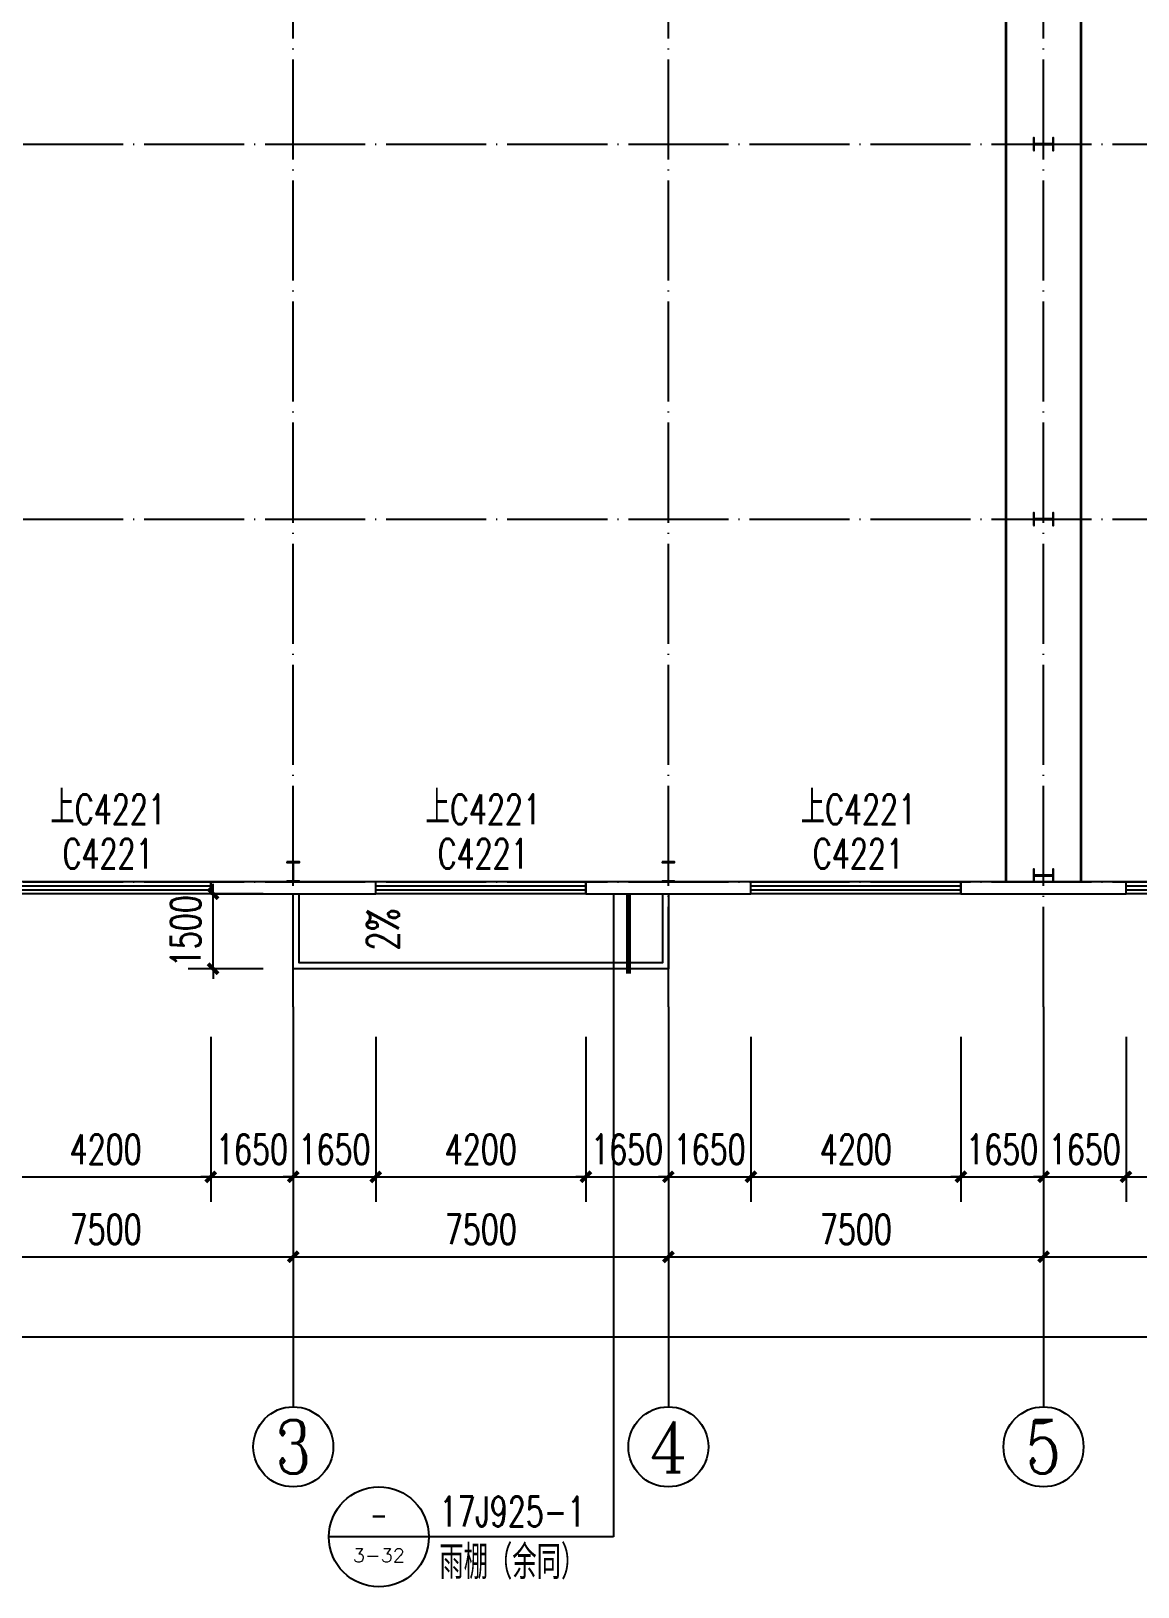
# Model space of a CAD drawing. Extents: x 14095202 to 14511487, y -1430609 to -90420.
# Drawn here: x 14411846 to 14433974, y -564520 to -533411 of the extents above; entities that cross this region are included whole.
import ezdxf
from ezdxf.enums import TextEntityAlignment as Align

# ---------------------------------------------------------------- set-up
doc = ezdxf.new("R2010")
doc.units = 0
doc.header["$LTSCALE"] = 1000
doc.header["$MEASUREMENT"] = 0
doc.linetypes.add('DASH', pattern=[0.35, 0.25, -0.1])
doc.linetypes.add('DOTE', pattern=[2.42, 2, -0.2, 0.02, -0.2])
for name, color, linetype in [('AXIS', 3, 'Continuous'), ('AXIS_TEXT', 7, 'Continuous'), ('COLUMN', 2, 'Continuous'), ('DIM_IDEN', 3, 'Continuous'), ('DIM_SYMB', 3, 'Continuous'), ('DOTE', 1, 'DOTE'), ('PUB_DIM', 3, 'Continuous'), ('PUB_TEXT', 7, 'Continuous'), ('WALL-PARAPET', 6, 'Continuous'), ('WINDOW', 4, 'Continuous'), ('WINDOW_TEXT', 7, 'Continuous')]:
    doc.layers.add(name, color=color, linetype=linetype)
doc.styles.add('_TCH_AXIS', font='COMPLEX', dxfattribs={"bigfont": 'GBCBIG'})
doc.styles.add('_TCH_DIM', font='SIMPLEX', dxfattribs={"bigfont": 'GBCBIG'})
doc.styles.add('_TCH_DIM_T3', font='SIMPLEX', dxfattribs={"width": 0.705882, "bigfont": 'GBCBIG'})
doc.styles.add('_TCH_WINDOW', font='SIMPLEX', dxfattribs={"height": 3.5, "bigfont": 'GBCBIG'})
doc.styles.add('COMPLEX', font='COMPLEX')
doc.dimstyles.new('_TCH_ARCH&&200', dxfattribs={"dimtxt": 595, "dimasz": 200, "dimexe": 500, "dimexo": 600, "dimgap": 252.5, "dimtad": 1, "dimdec": 0, "dimzin": 0, "dimdsep": 46, "dimtxsty": '_TCH_DIM_T3', "dimblk": 'ARCHTICK', "dimcen": 0.09, "dimclrt": 7, "dimazin": 2, "dimtfac": 1, "dimtdec": 0, "dimtix": 1, "dimtmove": 2, "dimatfit": 3, "dimfxl": 0, "dimtolj": 1, "dimtzin": 0, "dimarcsym": 0})

# ---------------------------------------------------------------- blocks, each defined once
blk = doc.blocks.new('A$C797E1D2B')
at = {"layer": 'COLUMN'}
h = blk.add_hatch(color=256, dxfattribs=at)
h.paths.add_polyline_path([(125, 400), (250, 400), (250, 388), (130, 388), (130, 200), (125, 200)])
h.paths.add_polyline_path([(0, 400), (125, 400), (125, 200), (120, 200), (120, 388), (0, 388)])
h.paths.add_polyline_path([(0, 12), (120, 12), (120, 200), (125, 200), (125, 0), (0, 0)])
h.paths.add_polyline_path([(125, 200), (130, 200), (130, 12), (250, 12), (250, 0), (125, 0)])
blk.add_lwpolyline([(250, 0), (250, 12), (130, 12), (130, 388), (250, 388), (250, 400), (0, 400), (0, 388), (120, 388), (120, 12), (0, 12), (0, 0)], close=True, dxfattribs=at)
blk = doc.blocks.new('$TCHSYS$WIN2D')
for p, q in [((-0.5, 0.5), (0.5, 0.5)), ((-0.5, 0.5), (-0.5, -0.5)), ((0.5, 0.5), (0.5, -0.5)), ((0.5, 0.1667), (-0.5, 0.1667)), ((0.5, -0.1667), (-0.5, -0.1667)), ((-0.5, -0.5), (0.5, -0.5))]:
    blk.add_line(p, q)
blk = doc.blocks.new('_AXISO')
blk.add_circle((0, 0), 0.5)
at = {"layer": 'AXIS_TEXT', "style": 'COMPLEX', "width": 1.041667}
blk.add_attdef('A', text='', height=0.56, dxfattribs=at).set_placement((-0.25, -0.28), (0.25, -0.28), align=Align.FIT)
blk = doc.blocks.new('_ArchTick')
at = {"color": 0, "linetype": 'ByBlock', "const_width": 0.4}
blk.add_lwpolyline([(-0.5, -0.5), (0.5, 0.5)], dxfattribs=at)
blk = doc.blocks.new('*D216')
at = {"layer": 'AXIS', "color": 0, "lineweight": -2}
for p, q in [((14401847, -553520), (14401847, -560020)), ((14492327, -553520), (14492327, -560020)), ((14401847, -559520), (14492327, -559520))]:
    blk.add_line(p, q, dxfattribs=at)
at = {"layer": 'Defpoints', "color": 0}
for p in [(14401847, -552920), (14492327, -552920), (14492327, -559520)]:
    blk.add_point(p, dxfattribs=at)
at = {"layer": 'AXIS', "color": 0, "lineweight": -2, "xscale": 200, "yscale": 200, "zscale": 200, "rotation": 180}
blk.add_blockref('_ArchTick', (14401847, -559520), dxfattribs=at)
at = {"layer": 'AXIS', "color": 0, "lineweight": -2, "xscale": 200, "yscale": 200, "zscale": 200}
blk.add_blockref('_ArchTick', (14492327, -559520), dxfattribs=at)
at = {"layer": 'AXIS', "color": 7, "insert": (14447087, -558970), "char_height": 595, "attachment_point": 5, "style": '_TCH_DIM_T3'}
blk.add_mtext('\\A1;90480', dxfattribs=at)
blk = doc.blocks.new('*D219')
at = {"layer": 'AXIS', "color": 0, "lineweight": -2}
for p, q in [((14409587, -553520), (14409587, -558420)), ((14417087, -553520), (14417087, -558420)), ((14409587, -557920), (14417087, -557920))]:
    blk.add_line(p, q, dxfattribs=at)
at = {"layer": 'Defpoints', "color": 0}
for p in [(14409587, -552920), (14417087, -552920), (14417087, -557920)]:
    blk.add_point(p, dxfattribs=at)
at = {"layer": 'AXIS', "color": 0, "lineweight": -2, "xscale": 200, "yscale": 200, "zscale": 200, "rotation": 180}
blk.add_blockref('_ArchTick', (14409587, -557920), dxfattribs=at)
at = {"layer": 'AXIS', "color": 0, "lineweight": -2, "xscale": 200, "yscale": 200, "zscale": 200}
blk.add_blockref('_ArchTick', (14417087, -557920), dxfattribs=at)
at = {"layer": 'AXIS', "color": 7, "insert": (14413337, -557370), "char_height": 595, "attachment_point": 5, "style": '_TCH_DIM_T3'}
blk.add_mtext('\\A1;7500', dxfattribs=at)
blk = doc.blocks.new('*D220')
at = {"layer": 'AXIS', "color": 0, "lineweight": -2}
for p, q in [((14417087, -553520), (14417087, -558420)), ((14424587, -553520), (14424587, -558420)), ((14417087, -557920), (14424587, -557920))]:
    blk.add_line(p, q, dxfattribs=at)
at = {"layer": 'Defpoints', "color": 0}
for p in [(14417087, -552920), (14424587, -552920), (14424587, -557920)]:
    blk.add_point(p, dxfattribs=at)
at = {"layer": 'AXIS', "color": 0, "lineweight": -2, "xscale": 200, "yscale": 200, "zscale": 200, "rotation": 180}
blk.add_blockref('_ArchTick', (14417087, -557920), dxfattribs=at)
at = {"layer": 'AXIS', "color": 0, "lineweight": -2, "xscale": 200, "yscale": 200, "zscale": 200}
blk.add_blockref('_ArchTick', (14424587, -557920), dxfattribs=at)
at = {"layer": 'AXIS', "color": 7, "insert": (14420837, -557370), "char_height": 595, "attachment_point": 5, "style": '_TCH_DIM_T3'}
blk.add_mtext('\\A1;7500', dxfattribs=at)
blk = doc.blocks.new('*D221')
at = {"layer": 'AXIS', "color": 0, "lineweight": -2}
for p, q in [((14424587, -553520), (14424587, -558420)), ((14432087, -553520), (14432087, -558420)), ((14424587, -557920), (14432087, -557920))]:
    blk.add_line(p, q, dxfattribs=at)
at = {"layer": 'Defpoints', "color": 0}
for p in [(14424587, -552920), (14432087, -552920), (14432087, -557920)]:
    blk.add_point(p, dxfattribs=at)
at = {"layer": 'AXIS', "color": 0, "lineweight": -2, "xscale": 200, "yscale": 200, "zscale": 200, "rotation": 180}
blk.add_blockref('_ArchTick', (14424587, -557920), dxfattribs=at)
at = {"layer": 'AXIS', "color": 0, "lineweight": -2, "xscale": 200, "yscale": 200, "zscale": 200}
blk.add_blockref('_ArchTick', (14432087, -557920), dxfattribs=at)
at = {"layer": 'AXIS', "color": 7, "insert": (14428337, -557370), "char_height": 595, "attachment_point": 5, "style": '_TCH_DIM_T3'}
blk.add_mtext('\\A1;7500', dxfattribs=at)
blk = doc.blocks.new('*D222')
at = {"layer": 'AXIS', "color": 0, "lineweight": -2}
for p, q in [((14432087, -553520), (14432087, -558420)), ((14439587, -553520), (14439587, -558420)), ((14432087, -557920), (14439587, -557920))]:
    blk.add_line(p, q, dxfattribs=at)
at = {"layer": 'Defpoints', "color": 0}
for p in [(14432087, -552920), (14439587, -552920), (14439587, -557920)]:
    blk.add_point(p, dxfattribs=at)
at = {"layer": 'AXIS', "color": 0, "lineweight": -2, "xscale": 200, "yscale": 200, "zscale": 200, "rotation": 180}
blk.add_blockref('_ArchTick', (14432087, -557920), dxfattribs=at)
at = {"layer": 'AXIS', "color": 0, "lineweight": -2, "xscale": 200, "yscale": 200, "zscale": 200}
blk.add_blockref('_ArchTick', (14439587, -557920), dxfattribs=at)
at = {"layer": 'AXIS', "color": 7, "insert": (14435837, -557370), "char_height": 595, "attachment_point": 5, "style": '_TCH_DIM_T3'}
blk.add_mtext('\\A1;7500', dxfattribs=at)
blk = doc.blocks.new('*D451')
at = {"layer": 'Defpoints', "color": 0}
for p in [(14415487, -550660), (14417087, -550660), (14417087, -552160)]:
    blk.add_point(p, dxfattribs=at)
at = {"layer": 'PUB_DIM', "color": 0, "lineweight": -2}
for p, q in [((14415487, -550660), (14415487, -550460)), ((14416487, -550660), (14414987, -550660)), ((14415487, -552160), (14415487, -550660)), ((14416487, -552160), (14414987, -552160)), ((14415487, -552160), (14415487, -552360))]:
    blk.add_line(p, q, dxfattribs=at)
at = {"layer": 'PUB_DIM', "color": 0, "lineweight": -2, "xscale": 200, "yscale": 200, "zscale": 200}
for p, rotation in [((14415487, -550660), 270), ((14415487, -552160), 90)]:
    blk.add_blockref('_ArchTick', p, dxfattribs=dict(at, rotation=rotation))
at = {"layer": 'PUB_DIM', "color": 7, "insert": (14414937, -551410), "char_height": 595, "attachment_point": 5, "rotation": 90, "style": '_TCH_DIM_T3'}
blk.add_mtext('\\A1;1500', dxfattribs=at)
blk = doc.blocks.new('*D560')
at = {"layer": 'Defpoints', "color": 0}
for p in [(14411237, -552920), (14415437, -552920), (14415437, -556320)]:
    blk.add_point(p, dxfattribs=at)
at = {"layer": 'PUB_DIM', "color": 0, "lineweight": -2}
for p, q in [((14411237, -553520), (14411237, -556820)), ((14415437, -553520), (14415437, -556820)), ((14411237, -556320), (14415437, -556320))]:
    blk.add_line(p, q, dxfattribs=at)
at = {"layer": 'PUB_DIM', "color": 0, "lineweight": -2, "xscale": 200, "yscale": 200, "zscale": 200, "rotation": 180}
blk.add_blockref('_ArchTick', (14411237, -556320), dxfattribs=at)
at = {"layer": 'PUB_DIM', "color": 0, "lineweight": -2, "xscale": 200, "yscale": 200, "zscale": 200}
blk.add_blockref('_ArchTick', (14415437, -556320), dxfattribs=at)
at = {"layer": 'PUB_DIM', "color": 7, "insert": (14413337, -555770), "char_height": 595, "attachment_point": 5, "style": '_TCH_DIM_T3'}
blk.add_mtext('\\A1;4200', dxfattribs=at)
blk = doc.blocks.new('*D561')
at = {"layer": 'Defpoints', "color": 0}
for p in [(14415437, -552920), (14417087, -552920), (14417087, -556320)]:
    blk.add_point(p, dxfattribs=at)
at = {"layer": 'PUB_DIM', "color": 0, "lineweight": -2}
for p, q in [((14415437, -553520), (14415437, -556820)), ((14417087, -553520), (14417087, -556820)), ((14415437, -556320), (14415237, -556320)), ((14415437, -556320), (14417087, -556320)), ((14417087, -556320), (14417287, -556320))]:
    blk.add_line(p, q, dxfattribs=at)
at = {"layer": 'PUB_DIM', "color": 0, "lineweight": -2, "xscale": 200, "yscale": 200, "zscale": 200}
blk.add_blockref('_ArchTick', (14415437, -556320), dxfattribs=at)
at = {"layer": 'PUB_DIM', "color": 0, "lineweight": -2, "xscale": 200, "yscale": 200, "zscale": 200, "rotation": 180}
blk.add_blockref('_ArchTick', (14417087, -556320), dxfattribs=at)
at = {"layer": 'PUB_DIM', "color": 7, "insert": (14416262, -555770), "char_height": 595, "attachment_point": 5, "style": '_TCH_DIM_T3'}
blk.add_mtext('\\A1;1650', dxfattribs=at)
blk = doc.blocks.new('*D562')
at = {"layer": 'Defpoints', "color": 0}
for p in [(14417087, -552920), (14418737, -552920), (14418737, -556320)]:
    blk.add_point(p, dxfattribs=at)
at = {"layer": 'PUB_DIM', "color": 0, "lineweight": -2}
for p, q in [((14417087, -553520), (14417087, -556820)), ((14418737, -553520), (14418737, -556820)), ((14417087, -556320), (14416887, -556320)), ((14417087, -556320), (14418737, -556320)), ((14418737, -556320), (14418937, -556320))]:
    blk.add_line(p, q, dxfattribs=at)
at = {"layer": 'PUB_DIM', "color": 0, "lineweight": -2, "xscale": 200, "yscale": 200, "zscale": 200}
blk.add_blockref('_ArchTick', (14417087, -556320), dxfattribs=at)
at = {"layer": 'PUB_DIM', "color": 0, "lineweight": -2, "xscale": 200, "yscale": 200, "zscale": 200, "rotation": 180}
blk.add_blockref('_ArchTick', (14418737, -556320), dxfattribs=at)
at = {"layer": 'PUB_DIM', "color": 7, "insert": (14417912, -555770), "char_height": 595, "attachment_point": 5, "style": '_TCH_DIM_T3'}
blk.add_mtext('\\A1;1650', dxfattribs=at)
blk = doc.blocks.new('*D563')
at = {"layer": 'Defpoints', "color": 0}
for p in [(14418737, -552920), (14422937, -552920), (14422937, -556320)]:
    blk.add_point(p, dxfattribs=at)
at = {"layer": 'PUB_DIM', "color": 0, "lineweight": -2}
for p, q in [((14418737, -553520), (14418737, -556820)), ((14422937, -553520), (14422937, -556820)), ((14418737, -556320), (14422937, -556320))]:
    blk.add_line(p, q, dxfattribs=at)
at = {"layer": 'PUB_DIM', "color": 0, "lineweight": -2, "xscale": 200, "yscale": 200, "zscale": 200, "rotation": 180}
blk.add_blockref('_ArchTick', (14418737, -556320), dxfattribs=at)
at = {"layer": 'PUB_DIM', "color": 0, "lineweight": -2, "xscale": 200, "yscale": 200, "zscale": 200}
blk.add_blockref('_ArchTick', (14422937, -556320), dxfattribs=at)
at = {"layer": 'PUB_DIM', "color": 7, "insert": (14420837, -555770), "char_height": 595, "attachment_point": 5, "style": '_TCH_DIM_T3'}
blk.add_mtext('\\A1;4200', dxfattribs=at)
blk = doc.blocks.new('*D564')
at = {"layer": 'Defpoints', "color": 0}
for p in [(14422937, -552920), (14424587, -552920), (14424587, -556320)]:
    blk.add_point(p, dxfattribs=at)
at = {"layer": 'PUB_DIM', "color": 0, "lineweight": -2}
for p, q in [((14422937, -553520), (14422937, -556820)), ((14424587, -553520), (14424587, -556820)), ((14422937, -556320), (14422737, -556320)), ((14422937, -556320), (14424587, -556320)), ((14424587, -556320), (14424787, -556320))]:
    blk.add_line(p, q, dxfattribs=at)
at = {"layer": 'PUB_DIM', "color": 0, "lineweight": -2, "xscale": 200, "yscale": 200, "zscale": 200}
blk.add_blockref('_ArchTick', (14422937, -556320), dxfattribs=at)
at = {"layer": 'PUB_DIM', "color": 0, "lineweight": -2, "xscale": 200, "yscale": 200, "zscale": 200, "rotation": 180}
blk.add_blockref('_ArchTick', (14424587, -556320), dxfattribs=at)
at = {"layer": 'PUB_DIM', "color": 7, "insert": (14423762, -555770), "char_height": 595, "attachment_point": 5, "style": '_TCH_DIM_T3'}
blk.add_mtext('\\A1;1650', dxfattribs=at)
blk = doc.blocks.new('*D565')
at = {"layer": 'Defpoints', "color": 0}
for p in [(14424587, -552920), (14426237, -552920), (14426237, -556320)]:
    blk.add_point(p, dxfattribs=at)
at = {"layer": 'PUB_DIM', "color": 0, "lineweight": -2}
for p, q in [((14424587, -553520), (14424587, -556820)), ((14426237, -553520), (14426237, -556820)), ((14424587, -556320), (14424387, -556320)), ((14424587, -556320), (14426237, -556320)), ((14426237, -556320), (14426437, -556320))]:
    blk.add_line(p, q, dxfattribs=at)
at = {"layer": 'PUB_DIM', "color": 0, "lineweight": -2, "xscale": 200, "yscale": 200, "zscale": 200}
blk.add_blockref('_ArchTick', (14424587, -556320), dxfattribs=at)
at = {"layer": 'PUB_DIM', "color": 0, "lineweight": -2, "xscale": 200, "yscale": 200, "zscale": 200, "rotation": 180}
blk.add_blockref('_ArchTick', (14426237, -556320), dxfattribs=at)
at = {"layer": 'PUB_DIM', "color": 7, "insert": (14425412, -555770), "char_height": 595, "attachment_point": 5, "style": '_TCH_DIM_T3'}
blk.add_mtext('\\A1;1650', dxfattribs=at)
blk = doc.blocks.new('*D566')
at = {"layer": 'Defpoints', "color": 0}
for p in [(14426237, -552920), (14430437, -552920), (14430437, -556320)]:
    blk.add_point(p, dxfattribs=at)
at = {"layer": 'PUB_DIM', "color": 0, "lineweight": -2}
for p, q in [((14426237, -553520), (14426237, -556820)), ((14430437, -553520), (14430437, -556820)), ((14426237, -556320), (14430437, -556320))]:
    blk.add_line(p, q, dxfattribs=at)
at = {"layer": 'PUB_DIM', "color": 0, "lineweight": -2, "xscale": 200, "yscale": 200, "zscale": 200, "rotation": 180}
blk.add_blockref('_ArchTick', (14426237, -556320), dxfattribs=at)
at = {"layer": 'PUB_DIM', "color": 0, "lineweight": -2, "xscale": 200, "yscale": 200, "zscale": 200}
blk.add_blockref('_ArchTick', (14430437, -556320), dxfattribs=at)
at = {"layer": 'PUB_DIM', "color": 7, "insert": (14428337, -555770), "char_height": 595, "attachment_point": 5, "style": '_TCH_DIM_T3'}
blk.add_mtext('\\A1;4200', dxfattribs=at)
blk = doc.blocks.new('*D567')
at = {"layer": 'Defpoints', "color": 0}
for p in [(14430437, -552920), (14432087, -552920), (14432087, -556320)]:
    blk.add_point(p, dxfattribs=at)
at = {"layer": 'PUB_DIM', "color": 0, "lineweight": -2}
for p, q in [((14430437, -553520), (14430437, -556820)), ((14432087, -553520), (14432087, -556820)), ((14430437, -556320), (14430237, -556320)), ((14430437, -556320), (14432087, -556320)), ((14432087, -556320), (14432287, -556320))]:
    blk.add_line(p, q, dxfattribs=at)
at = {"layer": 'PUB_DIM', "color": 0, "lineweight": -2, "xscale": 200, "yscale": 200, "zscale": 200}
blk.add_blockref('_ArchTick', (14430437, -556320), dxfattribs=at)
at = {"layer": 'PUB_DIM', "color": 0, "lineweight": -2, "xscale": 200, "yscale": 200, "zscale": 200, "rotation": 180}
blk.add_blockref('_ArchTick', (14432087, -556320), dxfattribs=at)
at = {"layer": 'PUB_DIM', "color": 7, "insert": (14431262, -555770), "char_height": 595, "attachment_point": 5, "style": '_TCH_DIM_T3'}
blk.add_mtext('\\A1;1650', dxfattribs=at)
blk = doc.blocks.new('*D568')
at = {"layer": 'Defpoints', "color": 0}
for p in [(14432087, -552920), (14433737, -552920), (14433737, -556320)]:
    blk.add_point(p, dxfattribs=at)
at = {"layer": 'PUB_DIM', "color": 0, "lineweight": -2}
for p, q in [((14432087, -553520), (14432087, -556820)), ((14433737, -553520), (14433737, -556820)), ((14432087, -556320), (14431887, -556320)), ((14432087, -556320), (14433737, -556320)), ((14433737, -556320), (14433937, -556320))]:
    blk.add_line(p, q, dxfattribs=at)
at = {"layer": 'PUB_DIM', "color": 0, "lineweight": -2, "xscale": 200, "yscale": 200, "zscale": 200}
blk.add_blockref('_ArchTick', (14432087, -556320), dxfattribs=at)
at = {"layer": 'PUB_DIM', "color": 0, "lineweight": -2, "xscale": 200, "yscale": 200, "zscale": 200, "rotation": 180}
blk.add_blockref('_ArchTick', (14433737, -556320), dxfattribs=at)
at = {"layer": 'PUB_DIM', "color": 7, "insert": (14432912, -555770), "char_height": 595, "attachment_point": 5, "style": '_TCH_DIM_T3'}
blk.add_mtext('\\A1;1650', dxfattribs=at)
blk = doc.blocks.new('*D569')
at = {"layer": 'Defpoints', "color": 0}
for p in [(14433737, -552920), (14437937, -552920), (14437937, -556320)]:
    blk.add_point(p, dxfattribs=at)
at = {"layer": 'PUB_DIM', "color": 0, "lineweight": -2}
for p, q in [((14433737, -553520), (14433737, -556820)), ((14437937, -553520), (14437937, -556820)), ((14433737, -556320), (14437937, -556320))]:
    blk.add_line(p, q, dxfattribs=at)
at = {"layer": 'PUB_DIM', "color": 0, "lineweight": -2, "xscale": 200, "yscale": 200, "zscale": 200, "rotation": 180}
blk.add_blockref('_ArchTick', (14433737, -556320), dxfattribs=at)
at = {"layer": 'PUB_DIM', "color": 0, "lineweight": -2, "xscale": 200, "yscale": 200, "zscale": 200}
blk.add_blockref('_ArchTick', (14437937, -556320), dxfattribs=at)
at = {"layer": 'PUB_DIM', "color": 7, "insert": (14435837, -555770), "char_height": 595, "attachment_point": 5, "style": '_TCH_DIM_T3'}
blk.add_mtext('\\A1;4200', dxfattribs=at)

msp = doc.modelspace()

# ---------------------------------------------------------------- linework, layer by layer
at = {"linetype": 'DASH', "ltscale": 6, "const_width": 50}
for points in [[(14431336.9, -423420.3), (14431336.9, -550420.3)], [(14432836.9, -423420.3), (14432836.9, -550420.3)]]:
    msp.add_lwpolyline(points, dxfattribs=at)
at = {"ltscale": 0.5}
for points in [[(14424586.9, -550660.3), (14424586.9, -552160.3), (14417086.9, -552160.3), (14417086.9, -550660.3)], [(14424466.9, -550660.3), (14424466.9, -552040.3), (14417206.9, -552040.3), (14417206.9, -550660.3)]]:
    msp.add_lwpolyline(points, dxfattribs=at)
at = {"layer": 'AXIS'}
for p, q in [((14417086.9, -552920.3), (14417086.9, -560920.3)), ((14424586.9, -552920.3), (14424586.9, -560920.3)), ((14432086.9, -552920.3), (14432086.9, -560920.3))]:
    msp.add_line(p, q, dxfattribs=at)
at = {"layer": 'DIM_IDEN'}
for p, q in [((14423488.5, -550660.3), (14423488.5, -563520.3)), ((14419799, -563520.3), (14417799, -563520.3)), ((14423488.5, -563520.3), (14419799, -563520.3))]:
    msp.add_line(p, q, dxfattribs=at)
at = {"layer": 'DIM_IDEN', "const_width": 100}
msp.add_lwpolyline([(14423788.5, -550660.3), (14423788.5, -552260.3)], dxfattribs=at)
at = {"layer": 'DIM_IDEN'}
msp.add_circle((14418799, -563520.3), 1000, dxfattribs=at)
at = {"layer": 'DIM_SYMB'}
msp.add_lwpolyline([(14419423.8, -550840.3, 0, 0, 0), (14419423.8, -551490.3, 120, 0, 0), (14419423.8, -551940.3, 0, 0, 0)], format="xyseb", dxfattribs=at)
at = {"layer": 'DOTE'}
for p, q in [((14417086.9, -552920.3), (14417086.9, -420920.3)), ((14424586.9, -552920.3), (14424586.9, -420920.3)), ((14432086.9, -552920.3), (14432086.9, -420920.3)), ((14399586.9, -535670.3), (14494586.9, -535670.3)), ((14399586.9, -543170.3), (14494586.9, -543170.3)), ((14399586.9, -550420.3), (14494586.9, -550420.3))]:
    msp.add_line(p, q, dxfattribs=at)
at = {"layer": 'WALL-PARAPET'}
for p, q in [((14418736.9, -550420.3), (14415436.9, -550420.3)), ((14415436.9, -550420.3), (14415436.9, -550660.3)), ((14418736.9, -550660.3), (14418736.9, -550420.3)), ((14426236.9, -550420.3), (14422936.9, -550420.3)), ((14422936.9, -550420.3), (14422936.9, -550660.3)), ((14426236.9, -550660.3), (14426236.9, -550420.3)), ((14433736.9, -550420.3), (14430436.9, -550420.3)), ((14430436.9, -550420.3), (14430436.9, -550660.3)), ((14433736.9, -550660.3), (14433736.9, -550420.3)), ((14415436.9, -550660.3), (14418736.9, -550660.3)), ((14422936.9, -550660.3), (14426236.9, -550660.3)), ((14430436.9, -550660.3), (14433736.9, -550660.3))]:
    msp.add_line(p, q, dxfattribs=at)

# ---------------------------------------------------------------- block references
for p, rotation in [((14431886.9, -535545.3), 270), ((14431886.9, -543045.3), 270), ((14417211.9, -550020.3), 180), ((14424711.9, -550020.3), 180), ((14431886.9, -550170.3), 270)]:
    msp.add_blockref('A$C797E1D2B', p, dxfattribs=dict(rotation=rotation))
at = {"layer": 'AXIS'}
ref = msp.add_blockref('_AXISO', (14417086.9, -561720.3), dxfattribs=dict(at, xscale=1600, yscale=1600, zscale=1600))
ref.add_attrib('A', '3', dxfattribs={"layer": 'AXIS_TEXT', "ltscale": 0.5, "height": 1065, "style": '_TCH_AXIS'}).set_placement((14416731.8, -562252.9), (14417441.9, -562252.9), align=Align.FIT)
ref = msp.add_blockref('_AXISO', (14424586.9, -561720.3), dxfattribs=dict(at, xscale=1600, yscale=1600, zscale=1600))
ref.add_attrib('A', '4', dxfattribs={"layer": 'AXIS_TEXT', "ltscale": 0.5, "height": 1018.2, "style": '_TCH_AXIS'}).set_placement((14424199, -562229.4), (14424974.7, -562229.4), align=Align.FIT)
ref = msp.add_blockref('_AXISO', (14432086.9, -561720.3), dxfattribs=dict(at, xscale=1600, yscale=1600, zscale=1600))
ref.add_attrib('A', '5', dxfattribs={"layer": 'AXIS_TEXT', "ltscale": 0.5, "height": 1065, "style": '_TCH_AXIS'}).set_placement((14431731.8, -562252.9), (14432441.9, -562252.9), align=Align.FIT)
at = {"layer": 'WINDOW'}
ref = msp.add_blockref('$TCHSYS$WIN2D', (14413336.9, -550540.3), dxfattribs=dict(at, xscale=-4200, yscale=-240, zscale=-4200))
ref.add_attrib('A', 'C4221', (14412476.9, -550158.1), dxfattribs={"layer": 'WINDOW_TEXT', "ltscale": 0.5, "height": 595, "style": '_TCH_WINDOW', "width": 0.705882})
ref = msp.add_blockref('$TCHSYS$WIN2D', (14420836.9, -550540.3), dxfattribs=dict(at, xscale=-4200, yscale=-240, zscale=-4200))
ref.add_attrib('A', 'C4221', (14419976.9, -550158.1), dxfattribs={"layer": 'WINDOW_TEXT', "ltscale": 0.5, "height": 595, "style": '_TCH_WINDOW', "width": 0.705882})
ref = msp.add_blockref('$TCHSYS$WIN2D', (14428336.9, -550540.3), dxfattribs=dict(at, xscale=-4200, yscale=-240, zscale=-4200))
ref.add_attrib('A', 'C4221', (14427476.9, -550158.1), dxfattribs={"layer": 'WINDOW_TEXT', "ltscale": 0.5, "height": 595, "style": '_TCH_WINDOW', "width": 0.705882})
ref = msp.add_blockref('$TCHSYS$WIN2D', (14435836.9, -550540.3), dxfattribs=dict(at, xscale=-4200, yscale=-240, zscale=-4200))
ref.add_attrib('A', 'C4221', (14434976.9, -550158.1), dxfattribs={"layer": 'WINDOW_TEXT', "ltscale": 0.5, "height": 595, "style": '_TCH_WINDOW', "width": 0.705882})

# ---------------------------------------------------------------- texts
at = {"layer": 'PUB_TEXT', "style": '_TCH_DIM', "width": 0.705882}
msp.add_text('2%%%', height=637.5, rotation=90, dxfattribs=at).set_placement((14419198.8, -551797.5))
msp.add_text('17J925-1', height=595, dxfattribs=at).set_placement((14420009, -563310.3))
at = {"layer": 'PUB_TEXT', "style": '_TCH_DIM', "width": 0.777778}
msp.add_text('-', height=522, dxfattribs=at).set_placement((14418625, -563335.3), (14418973, -563335.3), align=Align.FIT)
at = {"layer": 'PUB_TEXT', "style": '_TCH_DIM'}
msp.add_text('雨棚（余同）', height=675.18, dxfattribs=at).set_placement((14420009, -564363.3))
msp.add_text('3-32', height=272.78, dxfattribs=at).set_placement((14418279.4, -564025.8), (14419318.6, -564025.8), align=Align.FIT)
at = {"layer": 'WINDOW_TEXT', "style": '_TCH_WINDOW'}
for p in [(14412231.1, -549270.3), (14419731.1, -549270.3), (14427231.1, -549270.3)]:
    msp.add_text('上', height=675.2, dxfattribs=at).set_placement(p)
at = {"layer": 'WINDOW_TEXT', "style": '_TCH_WINDOW', "width": 0.705882}
for p in [(14412722.6, -549270.3), (14420222.6, -549270.3), (14427722.6, -549270.3)]:
    msp.add_text('C4221', height=595, dxfattribs=at).set_placement(p)

# ---------------------------------------------------------------- dimensions: what is measured, and where the dimension line sits
at = {"layer": 'AXIS'}
for p1, p2, distance, text, picture, middle in [((14401846.9, -552920.3), (14492326.9, -552920.3), -6600, '90480', '*D216', (14447086.9, -558970.3)), ((14409586.9, -552920.3), (14417086.9, -552920.3), -5000, '7500', '*D219', (14413336.9, -557370.3)), ((14417086.9, -552920.3), (14424586.9, -552920.3), -5000, '7500', '*D220', (14420836.9, -557370.3)), ((14424586.9, -552920.3), (14432086.9, -552920.3), -5000, '7500', '*D221', (14428336.9, -557370.3)), ((14432086.9, -552920.3), (14439586.9, -552920.3), -5000, '7500', '*D222', (14435836.9, -557370.3))]:
    dim = msp.add_aligned_dim(p1=p1, p2=p2, distance=distance, text=text, dimstyle='_TCH_ARCH&&200', dxfattribs=at)
    dim.commit()
    dim.dimension.update_dxf_attribs({"geometry": picture, "text_midpoint": middle})
at = {"layer": 'PUB_DIM'}
for p1, p2, distance, text, picture, middle in [((14417086.9, -552160.3), (14417086.9, -550660.3), 1600, '1500', '*D451', (14414936.9, -551410.3)), ((14411236.9, -552920.3), (14415436.9, -552920.3), -3400, '4200', '*D560', (14413336.9, -555770.3)), ((14415436.9, -552920.3), (14417086.9, -552920.3), -3400, '1650', '*D561', (14416261.9, -555770.3)), ((14417086.9, -552920.3), (14418736.9, -552920.3), -3400, '1650', '*D562', (14417911.9, -555770.3)), ((14418736.9, -552920.3), (14422936.9, -552920.3), -3400, '4200', '*D563', (14420836.9, -555770.3)), ((14422936.9, -552920.3), (14424586.9, -552920.3), -3400, '1650', '*D564', (14423761.9, -555770.3)), ((14424586.9, -552920.3), (14426236.9, -552920.3), -3400, '1650', '*D565', (14425411.9, -555770.3)), ((14426236.9, -552920.3), (14430436.9, -552920.3), -3400, '4200', '*D566', (14428336.9, -555770.3)), ((14430436.9, -552920.3), (14432086.9, -552920.3), -3400, '1650', '*D567', (14431261.9, -555770.3)), ((14432086.9, -552920.3), (14433736.9, -552920.3), -3400, '1650', '*D568', (14432911.9, -555770.3)), ((14433736.9, -552920.3), (14437936.9, -552920.3), -3400, '4200', '*D569', (14435836.9, -555770.3))]:
    dim = msp.add_aligned_dim(p1=p1, p2=p2, distance=distance, text=text, dimstyle='_TCH_ARCH&&200', dxfattribs=at)
    dim.commit()
    dim.dimension.update_dxf_attribs({"geometry": picture, "text_midpoint": middle})

doc.saveas('drawing.dxf')
